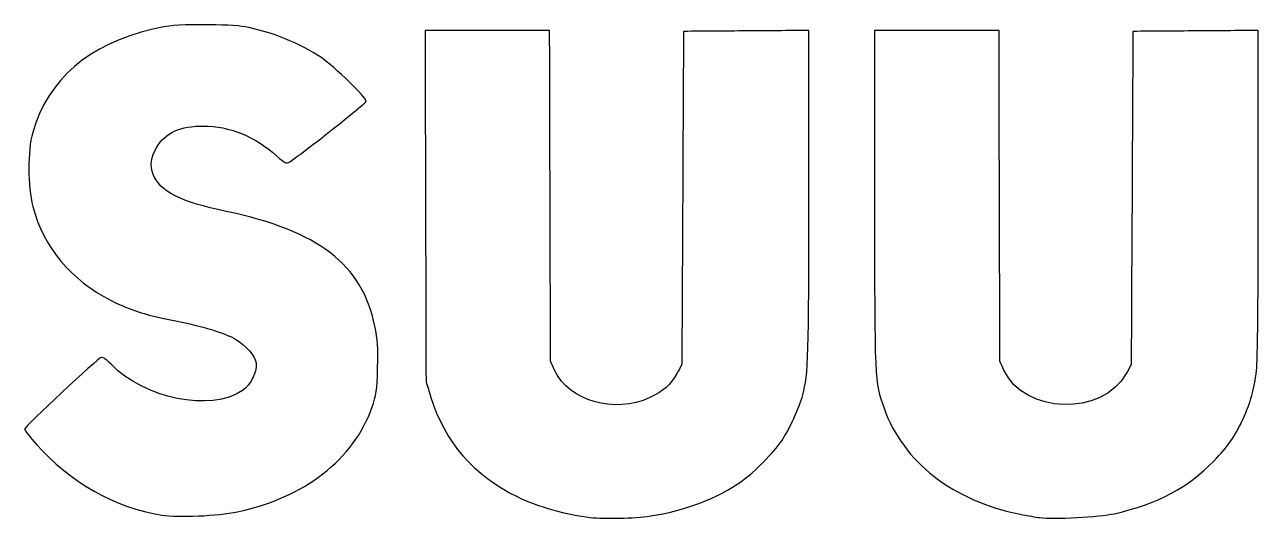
# Model space of a CAD drawing. Extents: x 18 to 135, y 42 to 89.
import ezdxf

# ---------------------------------------------------------------- set-up
doc = ezdxf.new("R2010")
doc.units = 0
doc.layers.get('0').update_dxf_attribs({"linetype": 'CONTINUOUS'})
doc.layers.add('IMAGE', color=7, linetype='CONTINUOUS')

# ---------------------------------------------------------------- blocks, each defined once
blk = doc.blocks.new('SUU')
at = {"layer": 'IMAGE', "color": 7}
for points in [[(12.6, -47.82), (12.6, -47.82)], [(54.65, -47.73), (54.65, -47.73)], [(97.88, -47.6), (97.88, -47.6)], [(6.57, -48.37), (6.57, -48.37)], [(47.29, -48.59), (47.29, -48.59)], [(90.01, -48.6), (90.01, -48.6)]]:
    blk.add_lwpolyline(points, close=True, dxfattribs=at)
for points, knots in [([(6.57, -48.37), (2.19, -47.69), (-2.22, -45.2), (-5.35, -41.65), (-5.97, -40.95), (-6.47, -40.29), (-6.46, -40.18), (-6.44, -39.93), (0.5, -33.44), (0.83, -33.37), (0.96, -33.34), (1.38, -33.63), (1.75, -34.02), (4.9, -37.31), (11.21, -38.57), (14.24, -36.53), (15.03, -36), (15.68, -34.67), (15.54, -33.89), (15.41, -33.21), (14.53, -32.2), (13.62, -31.66), (12.61, -31.07), (10.31, -30.37), (7.9, -29.91), (5.2, -29.4), (3.63, -28.9), (1.77, -27.97), (-2.06, -26.04), (-4.67, -22.92), (-5.69, -19.02), (-6.19, -17.12), (-6.2, -13.74), (-5.7, -11.99), (-4.26, -6.94), (-0.38, -3.61), (5.73, -2.18), (7.31, -1.81), (7.88, -1.76), (10.41, -1.75), (12.19, -1.74), (13.74, -1.82), (14.49, -1.96), (17.05, -2.43), (19.65, -3.48), (21.77, -4.91), (22.98, -5.73), (26.01, -8.66), (26, -9.01), (25.99, -9.22), (19.92, -14.03), (18.73, -14.77), (18.39, -14.98), (18.31, -14.94), (17.48, -14.21), (15.38, -12.36), (13, -11.38), (10.57, -11.38), (8.31, -11.37), (6.91, -12), (6.1, -13.39), (5.54, -14.36), (5.43, -15.13), (5.76, -15.98), (6.37, -17.59), (8.36, -18.6), (12.7, -19.5), (21.47, -21.34), (25.62, -24.54), (26.83, -30.4), (27.1, -31.7), (27.15, -32.4), (27.09, -34.38), (27.03, -36.54), (26.98, -36.92), (26.54, -38.17), (24.83, -43.06), (20.09, -46.73), (13.76, -48.05), (11.93, -48.44), (8.08, -48.61), (6.57, -48.37)], [0, 0, 0, 0, 1, 1, 1, 2, 2, 2, 3, 3, 3, 4, 4, 4, 5, 5, 5, 6, 6, 6, 7, 7, 7, 8, 8, 8, 9, 9, 9, 10, 10, 10, 11, 11, 11, 12, 12, 12, 13, 13, 13, 14, 14, 14, 15, 15, 15, 16, 16, 16, 17, 17, 17, 18, 18, 18, 19, 19, 19, 20, 20, 20, 21, 21, 21, 22, 22, 22, 23, 23, 23, 24, 24, 24, 25, 25, 25, 26, 26, 26, 27, 27, 27, 27]), ([(55.54, -34.91), (55.69, -34.63), (55.85, -34.34), (56.01, -34.06), (56.03, -28.78), (56.06, -23.5), (56.09, -18.22), (56.11, -12.94), (56.14, -7.66), (56.17, -2.38), (58.15, -2.37), (60.14, -2.35), (62.13, -2.34), (64.11, -2.32), (66.1, -2.31), (68.09, -2.3), (68.09, -7.46), (68.09, -12.62), (68.09, -17.78), (68.09, -33.35), (68.04, -34.91), (67.5, -36.94), (67.18, -38.14), (66.21, -40.27), (65.51, -41.29), (64.75, -42.41), (62.89, -44.3), (61.72, -45.13), (59.44, -46.76), (56.2, -47.99), (53.03, -48.45), (51.48, -48.68), (48.72, -48.74), (47.29, -48.59), (45.16, -48.36), (42.24, -47.53), (40.41, -46.64), (36.19, -44.58), (33.48, -41.45), (32.13, -37.1), (31.99, -36.62), (31.84, -36.14), (31.69, -35.66), (31.67, -30.1), (31.66, -24.54), (31.64, -18.98), (31.63, -13.42), (31.61, -7.86), (31.6, -2.3), (33.57, -2.3), (35.55, -2.3), (37.52, -2.3), (39.49, -2.3), (41.47, -2.3), (43.44, -2.3), (43.45, -7.54), (43.47, -12.78), (43.48, -18.02), (43.5, -23.26), (43.51, -28.5), (43.53, -33.74), (43.65, -34.02), (43.78, -34.3), (43.91, -34.58), (45.23, -37.5), (49.62, -38.77), (52.98, -37.2), (54.23, -36.62), (54.95, -35.97), (55.54, -34.91)], [0, 0, 0, 0, 1, 1, 1, 2, 2, 2, 3, 3, 3, 4, 4, 4, 5, 5, 5, 6, 6, 6, 7, 7, 7, 8, 8, 8, 9, 9, 9, 10, 10, 10, 11, 11, 11, 12, 12, 12, 13, 13, 13, 14, 14, 14, 15, 15, 15, 16, 16, 16, 17, 17, 17, 18, 18, 18, 19, 19, 19, 20, 20, 20, 21, 21, 21, 22, 22, 22, 23, 23, 23, 23]), ([(90.01, -48.6), (89.7, -48.56), (88.87, -48.42), (88.17, -48.28), (81.81, -47.03), (77.06, -43.33), (75.23, -38.2), (74.32, -35.63), (74.33, -35.83), (74.33, -18.36), (74.33, -13.01), (74.33, -7.65), (74.33, -2.3), (76.3, -2.3), (78.27, -2.3), (80.24, -2.3), (82.22, -2.3), (84.19, -2.3), (86.16, -2.3), (86.17, -7.54), (86.19, -12.78), (86.2, -18.02), (86.22, -23.26), (86.23, -28.5), (86.25, -33.74), (86.37, -34.02), (86.5, -34.3), (86.63, -34.58), (88.53, -38.78), (95.99, -39), (98.25, -34.92), (98.41, -34.63), (98.57, -34.35), (98.73, -34.06), (98.75, -28.78), (98.78, -23.5), (98.81, -18.22), (98.83, -12.94), (98.86, -7.66), (98.89, -2.38), (100.87, -2.37), (102.86, -2.35), (104.85, -2.34), (106.83, -2.32), (108.82, -2.31), (110.81, -2.3), (110.81, -7.46), (110.81, -12.62), (110.81, -17.78), (110.81, -27.54), (110.75, -33.77), (110.64, -34.62), (110.42, -36.44), (110.08, -37.64), (109.36, -39.21), (108.58, -40.9), (107.97, -41.79), (106.58, -43.23), (104.15, -45.75), (101.24, -47.29), (97.13, -48.23), (95.71, -48.55), (91.38, -48.77), (90.01, -48.6)], [0, 0, 0, 0, 1, 1, 1, 2, 2, 2, 3, 3, 3, 4, 4, 4, 5, 5, 5, 6, 6, 6, 7, 7, 7, 8, 8, 8, 9, 9, 9, 10, 10, 10, 11, 11, 11, 12, 12, 12, 13, 13, 13, 14, 14, 14, 15, 15, 15, 16, 16, 16, 17, 17, 17, 18, 18, 18, 19, 19, 19, 20, 20, 20, 21, 21, 21, 21])]:
    blk.add_open_spline(points, degree=3, knots=knots, dxfattribs=at)

msp = doc.modelspace()

# ---------------------------------------------------------------- block references
at = {"linetype": 'Continuous'}
msp.add_blockref('SUU', (24.07, 90.3), dxfattribs=at)

doc.saveas('drawing.dxf')
